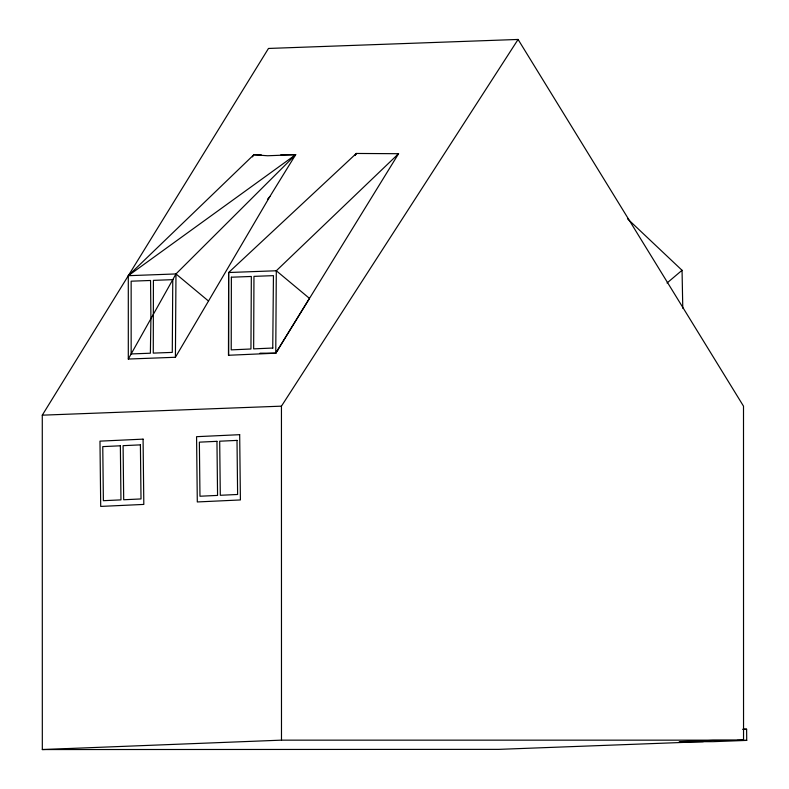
<?xml version="1.0" encoding="UTF-8"?>
<svg xmlns="http://www.w3.org/2000/svg" width="789" height="789" viewBox="0 0 789 789"><rect width="100%" height="100%" fill="white"/><g stroke="black" fill="none" stroke-linecap="round" stroke-linejoin="round"><path stroke-width="1.18" d="M261.198 154.752L253.811 154.772L128.301 275.696L128.301 359.044L175.414 357.269L175.977 273.941L295.658 154.674L280.884 154.713M272.747 348.038L273.448 275.647L253.959 276.367L253.654 348.876L272.925 348.028M128.301 359.044L175.977 273.941L208.503 301.043L175.414 357.269M208.503 301.043L269.897 196.5L295.658 154.674L267.649 155.758L253.811 154.772L252.519 156.873M703.334 741.67L498.796 749.363L42.32 749.55L42.281 415.172L268.477 48.454L518.087 39.45L743.504 406.157L743.544 740.161L737.094 740.398M278.3 349.093L275.755 353.186L228.465 355.267L228.632 272.521L356.322 153.46L398.573 153.707L275.755 353.186L260.015 353.186M354.991 155.522L356.322 153.46L354.991 155.522M42.32 749.55L281.486 740.151L281.446 406.157L518.087 39.45M294.1 156.577L295.658 154.674L128.301 275.696L175.977 273.941M267.471 199.292L269.897 196.5M396.847 155.463L398.573 153.707L276.318 270.765L228.632 272.521L228.632 355.405M667.04 282.995L682.041 270.292L627.541 218.819M42.281 415.172L281.446 406.157M742.991 729.342L746.611 729.204L746.719 740.398L712.96 741.67L679.25 741.67L713.009 740.398L746.719 740.398M743.001 729.204L746.611 729.204M281.486 740.151L743.544 740.161M682.051 270.292L682.781 308.262M231.374 277.205L231.216 349.872L250.951 348.994L251.336 276.466L231.374 277.205M172.771 279.661L172.278 352.397L153.273 353.107L153.411 280.371L172.771 279.661M276.308 270.755L275.755 353.186L309.466 298.38L276.318 270.765M150.916 318.667L150.374 353.216L131.152 353.945L131.152 281.19L150.551 280.48L150.916 318.667M143.075 439.138L99.976 441.14L100.706 506.42L143.815 504.418L143.075 439.138M239.678 434.68L196.569 436.682L197.299 501.952L240.408 499.95L239.678 434.68M120.362 445.795L102.767 446.613L103.379 500.69L120.964 499.881L120.362 445.795M140.403 444.868L123.094 445.667L123.695 499.753L141.014 498.944L140.403 444.868M216.955 441.337L199.37 442.156L199.972 496.232L217.567 495.413L216.955 441.337M237.006 440.4L219.687 441.209L220.299 495.285L237.617 494.486L237.006 440.4"/></g></svg>
